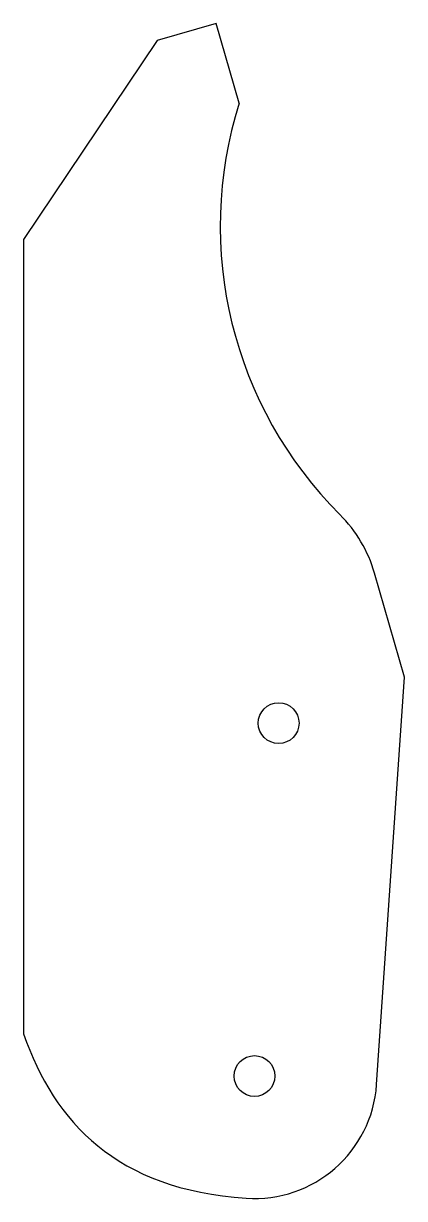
# Model space of a CAD drawing. Header units: millimetres. Extents: x -75 to -47, y 31.1 to 117.4.
import ezdxf

# ---------------------------------------------------------------- set-up
doc = ezdxf.new("R2010")
doc.units = ezdxf.units.MM
doc.layers.get('0').update_dxf_attribs({"linetype": 'CONTINUOUS'})

msp = doc.modelspace()

# ---------------------------------------------------------------- linework, layer by layer
for p, q in [((-60.843, 117.441), (-65.167, 116.194)), ((-59.153, 111.582), (-60.843, 117.441)), ((-65.167, 116.194), (-75, 101.57)), ((-75, 101.57), (-75, 43.179)), ((-46.991, 69.398), (-49.195, 77.041)), ((-49.041, 39.468), (-46.991, 69.398))]:
    msp.add_line(p, q)
for centre in [(-56.243, 66.022), (-58.02, 40.083)]:
    msp.add_circle(centre, 1.5)
for centre, radius, start, end in [((-30.538, 102.574), 30, 162.52562, 225.03795), ((-58.803, 74.271), 10, 16.08293, 45.03795), ((-58.02, 40.083), 9, 266.08293, 356.08293)]:
    msp.add_arc(centre, radius, start, end)
msp.add_open_spline([(-75, 43.179), (-72.688, 36.664), (-68.192, 31.758), (-58.634, 31.104)], degree=3)

doc.saveas('drawing.dxf')
